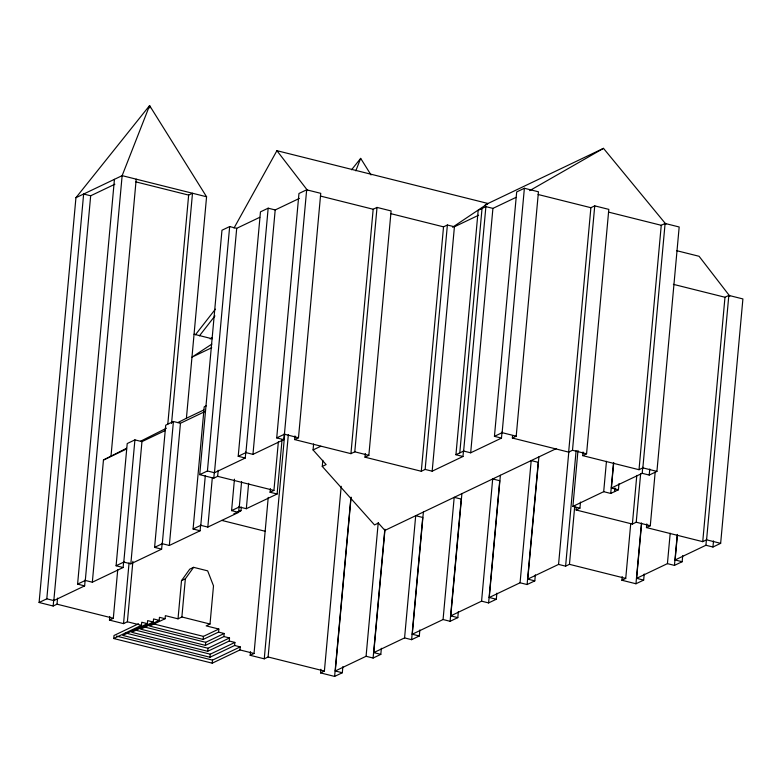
<?xml version="1.0" encoding="UTF-8"?>
<svg xmlns="http://www.w3.org/2000/svg" width="782" height="782" viewBox="0 0 782 782"><rect width="100%" height="100%" fill="white"/><g stroke="black" fill="none" stroke-linecap="round" stroke-linejoin="round"><path stroke-width="1.17" d="M117.74 569.638L113.312 618.269L57.018 604.183L53.176 606.021L39.1 602.502L75.942 197.699L149.597 105.58L206.575 196.771L186.409 418.262L177.797 422.603M39.1 602.502L46.803 598.826L83.635 194.024L90.673 195.783L114.876 184.229M53.176 606.021L53.723 599.941M46.803 598.826L53.831 600.586L90.673 195.783M57.018 604.183L57.575 598.103M85.189 579.814L84.632 585.884L77.594 584.125L114.436 179.322M77.594 584.125L85.297 580.449L122.139 175.647L149.597 105.58L149.821 107.984M85.297 580.449L92.335 582.209L103.459 460.012L126.537 448.291M110.995 456.209L136.205 179.166M178.022 618.826L181.502 580.645L189.743 569.169L193.594 567.331L207.66 570.85L213.496 585.845L210.016 624.036L181.874 616.988L178.022 618.826L165.364 615.659L165.08 618.718L159.45 617.311L159.176 620.361L153.546 618.953L153.272 622.013L147.642 620.605L147.358 623.655L141.738 622.247L141.454 625.307L127.388 621.788L123.536 623.625L109.46 620.106L109.793 616.46M123.683 561.466L123.136 567.517L116.098 565.757L127.212 443.55L134.915 439.875L141.953 441.635L165.051 430.608M268.236 497.401L254.033 653.469L239.957 649.94L212.245 663.175L113.742 638.532L114.016 635.483L138.531 623.772M116.098 565.757L123.791 562.082L134.915 439.875M123.536 623.625L129.069 562.844M123.791 562.082L130.829 563.842L141.953 441.635M127.388 621.788L132.891 561.29M162.177 543.089L161.63 549.14L154.592 547.38L165.716 425.173L173.418 421.498L180.447 423.257L204.649 411.703M167.807 424.059L188.648 195.089L192.499 193.252L171.551 423.433M154.592 547.38L162.294 543.705L173.418 421.498M162.294 543.705L169.332 545.465L180.447 423.257M181.874 616.988L185.354 578.807L193.594 567.331M200.681 524.712L200.124 530.763L193.086 529.003L204.21 406.796L206.409 405.75M278.363 441.771L273.935 490.412L217.65 476.336L213.799 478.173L199.723 474.654L221.971 230.24L229.664 226.565L236.702 228.324L259.8 217.298M193.086 529.003L200.788 525.328L205.304 475.72M199.723 474.654L207.425 470.979L229.664 226.565M200.788 525.328L207.826 527.088L212.342 477.479M213.799 478.173L214.346 472.093M207.425 470.979L214.464 472.739L236.702 228.324M217.65 476.336L218.198 470.256M203.154 639.441L203.437 636.392L218.833 629.041L218.559 632.091L203.154 639.441L149.685 626.069L165.08 618.718M205.431 645.375L205.705 642.325L224.19 633.498L223.906 636.558L205.431 645.375L140.701 629.187L159.176 620.361M207.699 651.308L207.983 648.249L229.537 637.965L229.263 641.015L207.699 651.308L131.708 632.306L153.272 622.013M209.967 657.242L210.25 654.182L234.883 642.423L234.61 645.482L209.967 657.242L122.725 635.414L147.358 623.655M212.245 663.175L212.518 660.116L240.24 646.89L239.957 649.94M239.175 506.335L238.627 512.386L231.589 510.626L234.453 479.171M245.812 451.957L245.255 458.037L238.217 456.277L260.465 211.863L268.167 208.188L275.196 209.947L299.398 198.403M231.589 510.626L239.282 506.951L241.599 481.546M238.217 456.277L245.919 452.602L268.167 208.188M238.07 512.063L240.964 510.685L241.296 507.039M239.282 506.951L246.32 508.711L248.637 483.305M245.919 452.602L252.957 454.362L275.196 209.947M341.206 486.287L324.393 671.064L268.109 656.988L264.257 658.825L250.181 655.306L250.514 651.65M282.077 439.562L277.121 494.009L270.083 492.249L270.416 488.603M284.306 433.58L283.758 439.66L276.72 437.9L298.959 193.486L306.661 189.811L320.737 193.33L298.489 437.744L294.638 439.582L294.97 435.936M276.72 437.9L284.423 434.225L306.661 189.811M264.257 658.825L284.726 433.932M268.109 656.988L288.353 434.528M381.362 648.288L380.814 654.368L373.776 652.608L384.9 530.401L378.371 523.09L374.519 524.927L322.272 466.414L326.123 464.576L313.064 449.943L313.611 443.951M322.272 466.414L322.829 460.354M342.868 666.665L342.32 672.745L334.618 676.42L320.542 672.901L320.874 669.255M294.638 439.582L350.932 453.658L373.17 209.253L377.022 207.416L391.098 210.935L368.85 455.349L364.998 457.187L365.331 453.531M350.932 453.658L354.784 451.82L377.022 207.416M334.618 676.42L350.883 497.723M342.32 672.745L335.283 670.985L351.098 497.147M335.283 670.985L366.074 656.284L378.244 522.562M366.074 656.284L373.112 658.043L384.842 529.189M404.577 637.907L415.701 515.709L422.73 517.469L411.615 639.666L404.577 637.907L373.776 652.608M364.998 457.187L421.293 471.263L443.531 226.848L447.382 225.011L454.42 226.77L478.613 215.226M421.293 471.263L425.144 469.425L447.382 225.011M419.866 629.95L419.308 635.991L412.27 634.231L423.394 512.034M425.144 469.425L432.172 471.184L454.42 226.77M463.531 450.403L462.973 456.483L455.935 454.723L478.183 210.309L485.886 206.634L492.914 208.393L516.012 197.377M443.071 619.539L454.195 497.332L461.233 499.092L450.109 621.299L443.071 619.539L412.27 634.231M459.787 452.886L482.035 208.471M455.935 454.723L463.638 451.048L485.886 206.634M458.36 611.573L457.812 617.624L450.774 615.864L461.898 493.657M463.638 451.048L470.676 452.807L492.914 208.393M502.024 432.026L501.467 438.106L494.439 436.346L516.677 191.942L524.38 188.267L538.446 191.785L516.208 436.19L512.357 438.028L512.581 435.594M481.575 601.163L492.689 478.955L499.727 480.715L488.603 602.922L481.575 601.163L450.774 615.864M494.439 436.346L502.132 432.671L524.38 188.267M496.853 593.196L496.306 599.247L489.268 597.487L500.392 475.28M520.069 582.786L531.193 460.578L538.221 462.338L527.107 584.545L520.069 582.786L489.268 597.487M535.357 574.819L534.8 580.87L527.772 579.11L538.886 456.903M512.357 438.028L568.651 452.113L590.889 207.699L594.74 205.862L608.816 209.38L586.568 453.795L582.717 455.632L583.049 451.986M527.772 579.11L558.563 564.409L568.807 451.879M568.651 452.113L572.492 450.276L594.74 205.862M558.563 564.409L565.601 566.168L576.119 450.647M580.488 502.064L579.931 508.144L572.903 506.384L577.986 450.452M565.601 566.168L569.452 564.33L574.76 505.964M655.169 472.24L650.292 525.739L636.225 522.22L632.374 524.057L576.09 509.981L576.305 507.547M572.903 506.384L603.694 491.683L606.461 461.282M603.694 491.683L610.732 493.442L613.499 463.042M618.982 483.687L618.435 489.767L611.397 488.007L613.723 462.475M614.584 491.604L614.916 487.958M644.212 574.017L643.664 580.097L635.962 583.763L621.886 580.244L622.218 576.598M621.886 580.244L625.737 578.406L630.722 523.696M632.374 524.057L636.802 475.417M582.717 455.632L639.011 469.708L661.249 225.294L665.101 223.457L679.177 226.985L656.929 471.39L649.226 475.065L642.198 473.305L611.397 488.007M636.225 522.22L640.654 473.579M642.198 473.305L642.745 467.225M639.011 469.708L642.853 467.871L665.101 223.457M635.962 583.763L641.494 522.972M643.664 580.097L636.626 578.328L641.602 523.617M649.226 475.065L649.783 468.985M673.38 284.345L724.982 297.248L728.824 295.41L742.9 298.929L720.652 543.343L706.586 539.824L702.735 541.662L646.45 527.576L646.782 523.93M636.626 578.328L667.427 563.636L670.194 533.236M667.427 563.636L674.455 565.396L677.222 534.996M682.715 555.64L682.158 561.72L675.12 559.961L677.447 534.419M702.735 541.662L724.982 297.248M675.12 559.961L705.921 545.259L706.478 539.179M706.586 539.824L728.824 295.41M705.921 545.259L712.959 547.019L713.507 540.939M355.81 170.808L360.678 158.375L371.039 174.953M234.023 228.041L276.916 150.682L487.997 203.486L452.592 227.249M195.422 334.774L215.382 309.154M199.42 335.849L214.942 315.918M351.568 169.772L360.678 158.375M210.192 338.958L212.196 337.648M211.844 344.109L191.971 357.159L211.717 347.736M484.869 205.334L487.997 203.486M529.678 190.652L603.489 148.355L665.971 224.248M140.545 441.243L166.4 428.233M75.942 197.699L122.139 175.647L206.575 196.771M485.798 204.532L603.489 148.355M186.409 418.262L203.965 409.885M103.459 460.012L126.557 448.985M214.464 472.739L245.255 458.037M252.957 454.362L283.758 439.66M313.064 449.943L320.737 446.278M270.083 492.249L273.935 490.412M53.831 600.586L84.632 585.884M92.335 582.209L123.136 567.517M130.829 563.842L161.63 549.14M169.332 545.465L200.124 530.763M207.826 527.088L238.627 512.386M246.32 508.711L277.121 494.009M181.502 580.645L185.354 578.807M109.46 620.106L113.312 618.269M432.172 471.184L462.973 456.483M470.676 452.807L501.467 438.106M113.742 638.532L141.454 625.307M384.9 530.401L556.491 448.506M210.016 624.036L206.174 625.874L218.833 629.041M250.181 655.306L254.033 653.469M576.09 509.981L579.931 508.144M610.732 493.442L618.435 489.767M320.542 672.901L324.393 671.064M373.112 658.043L380.814 654.368M411.615 639.666L419.308 635.991M450.109 621.299L457.812 617.624M488.603 602.922L496.306 599.247M527.107 584.545L534.8 580.87M646.45 527.576L650.292 525.739M674.455 565.396L682.158 561.72M712.959 547.019L720.652 543.343M237.738 511.839L240.964 510.685M233.886 513.676L237.112 512.523M538.124 194.503L590.889 207.699M608.484 212.098L661.249 225.294M676.674 250.68L699.079 256.281L729.821 296.163M320.405 196.047L373.17 209.253M390.765 213.652L443.531 226.848M135.882 181.883L188.648 195.089M194.063 334.246L212.147 338.772M502.132 432.671L516.208 436.19M572.492 450.276L586.568 453.795M642.853 467.871L656.929 471.39M284.423 434.225L298.489 437.744M354.784 451.82L368.85 455.349M569.452 564.33L625.737 578.406M221.765 520.401L265.157 531.261M218.559 632.091L224.19 633.498M223.906 636.558L229.537 637.965M229.263 641.015L234.883 642.423M153.448 623.88L203.437 636.392M234.61 645.482L240.24 646.89M143.331 626.714L205.705 642.325M134.328 629.833L207.983 648.249M125.364 632.951L210.25 654.182M116.362 636.069L212.518 660.116M276.916 150.682L307.649 190.564"/></g></svg>
